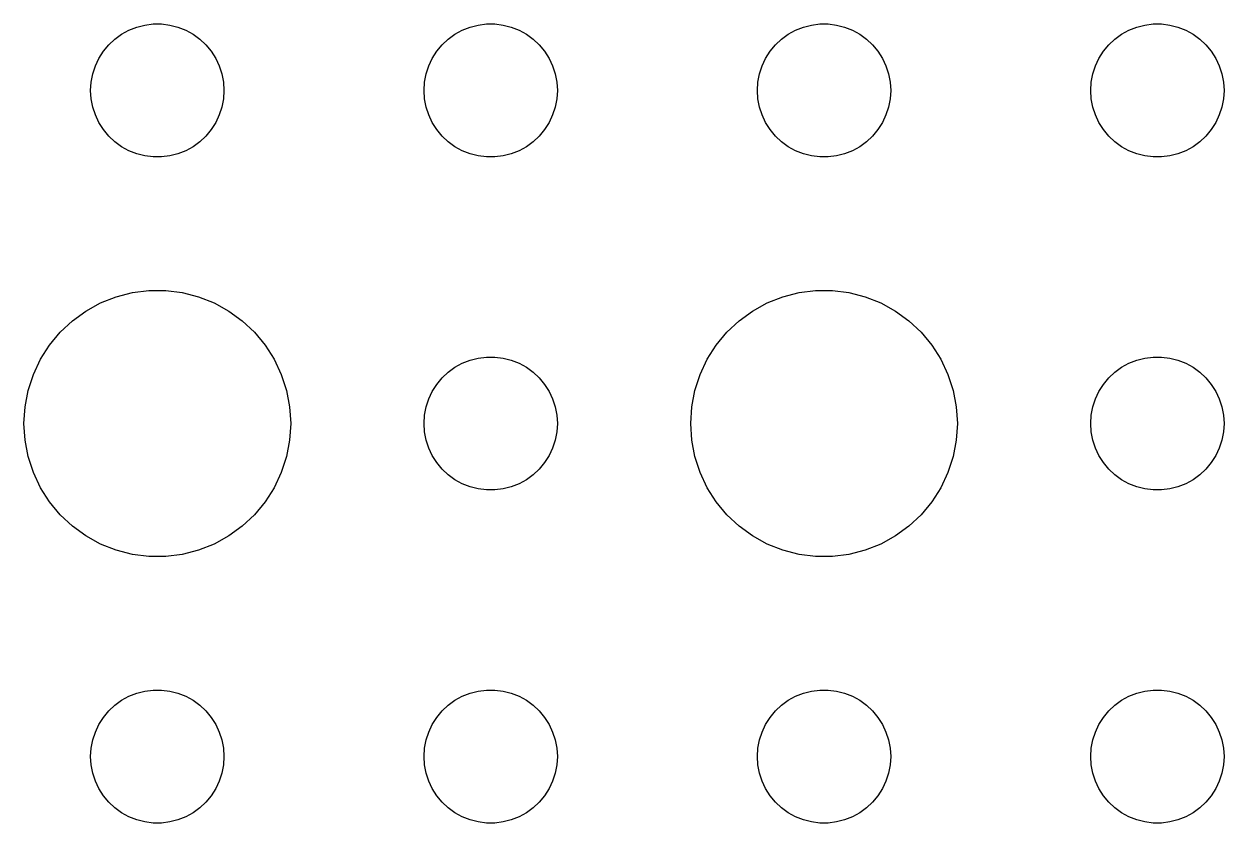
# Model space of a CAD drawing. Header units: metres. Extents: x -112 to 112, y -89 to 89.
# Drawn here: x 27 to 54, y 43.5 to 61.5 of the extents above; entities that cross this region are included whole.
import ezdxf

# ---------------------------------------------------------------- set-up
doc = ezdxf.new("R2010")
doc.units = ezdxf.units.M

msp = doc.modelspace()

# ---------------------------------------------------------------- linework, layer by layer
for p, q in [((29.1963, 61.2665), (29.3613, 61.3572)), ((29.3613, 61.3572), (29.5365, 61.4266)), ((29.5365, 61.4266), (29.7189, 61.4734)), ((29.7189, 61.4734), (29.9058, 61.497)), ((29.9058, 61.497), (30.0942, 61.497)), ((30.0942, 61.497), (30.2811, 61.4734)), ((30.2811, 61.4734), (30.4635, 61.4266)), ((30.4635, 61.4266), (30.6387, 61.3572)), ((30.6387, 61.3572), (30.8037, 61.2665)), ((36.6963, 61.2665), (36.8613, 61.3572)), ((36.8613, 61.3572), (37.0365, 61.4266)), ((37.0365, 61.4266), (37.2189, 61.4734)), ((37.2189, 61.4734), (37.4058, 61.497)), ((37.4058, 61.497), (37.5942, 61.497)), ((37.5942, 61.497), (37.7811, 61.4734)), ((37.7811, 61.4734), (37.9635, 61.4266)), ((37.9635, 61.4266), (38.1387, 61.3572)), ((38.1387, 61.3572), (38.3037, 61.2665)), ((44.1963, 61.2665), (44.3613, 61.3572)), ((44.3613, 61.3572), (44.5365, 61.4266)), ((44.5365, 61.4266), (44.7189, 61.4734)), ((44.7189, 61.4734), (44.9058, 61.497)), ((44.9058, 61.497), (45.0942, 61.497)), ((45.0942, 61.497), (45.2811, 61.4734)), ((45.2811, 61.4734), (45.4635, 61.4266)), ((45.4635, 61.4266), (45.6387, 61.3572)), ((45.6387, 61.3572), (45.8037, 61.2665)), ((51.6963, 61.2665), (51.8613, 61.3572)), ((51.8613, 61.3572), (52.0365, 61.4266)), ((52.0365, 61.4266), (52.2189, 61.4734)), ((52.2189, 61.4734), (52.4058, 61.497)), ((52.4058, 61.497), (52.5942, 61.497)), ((52.5942, 61.497), (52.7811, 61.4734)), ((52.7811, 61.4734), (52.9635, 61.4266)), ((52.9635, 61.4266), (53.1387, 61.3572)), ((53.1387, 61.3572), (53.3037, 61.2665)), ((28.7865, 60.8817), (28.9065, 61.0268)), ((28.9065, 61.0268), (29.0439, 61.1558)), ((29.0439, 61.1558), (29.1963, 61.2665)), ((30.8037, 61.2665), (30.9561, 61.1558)), ((30.9561, 61.1558), (31.0934, 61.0268)), ((31.0934, 61.0268), (31.2135, 60.8817)), ((36.2865, 60.8817), (36.4065, 61.0268)), ((36.4065, 61.0268), (36.5439, 61.1558)), ((36.5439, 61.1558), (36.6963, 61.2665)), ((38.3037, 61.2665), (38.4561, 61.1558)), ((38.4561, 61.1558), (38.5934, 61.0268)), ((38.5934, 61.0268), (38.7135, 60.8817)), ((43.7865, 60.8817), (43.9065, 61.0268)), ((43.9065, 61.0268), (44.0439, 61.1558)), ((44.0439, 61.1558), (44.1963, 61.2665)), ((45.8037, 61.2665), (45.9561, 61.1558)), ((45.9561, 61.1558), (46.0934, 61.0268)), ((46.0934, 61.0268), (46.2135, 60.8817)), ((51.2865, 60.8817), (51.4065, 61.0268)), ((51.4065, 61.0268), (51.5439, 61.1558)), ((51.5439, 61.1558), (51.6963, 61.2665)), ((53.3037, 61.2665), (53.4561, 61.1558)), ((53.4561, 61.1558), (53.5934, 61.0268)), ((53.5934, 61.0268), (53.7135, 60.8817)), ((28.6855, 60.7226), (28.7865, 60.8817)), ((31.2135, 60.8817), (31.3145, 60.7226)), ((36.1855, 60.7226), (36.2865, 60.8817)), ((38.7135, 60.8817), (38.8145, 60.7226)), ((43.6855, 60.7226), (43.7865, 60.8817)), ((46.2135, 60.8817), (46.3145, 60.7226)), ((51.1855, 60.7226), (51.2865, 60.8817)), ((53.7135, 60.8817), (53.8145, 60.7226)), ((28.5471, 60.373), (28.6053, 60.5522)), ((28.6053, 60.5522), (28.6855, 60.7226)), ((31.3145, 60.7226), (31.3947, 60.5522)), ((31.3947, 60.5522), (31.4529, 60.373)), ((36.0471, 60.373), (36.1053, 60.5522)), ((36.1053, 60.5522), (36.1855, 60.7226)), ((38.8145, 60.7226), (38.8947, 60.5522)), ((38.8947, 60.5522), (38.9529, 60.373)), ((43.5471, 60.373), (43.6053, 60.5522)), ((43.6053, 60.5522), (43.6855, 60.7226)), ((46.3145, 60.7226), (46.3947, 60.5522)), ((46.3947, 60.5522), (46.4529, 60.373)), ((51.0471, 60.373), (51.1053, 60.5522)), ((51.1053, 60.5522), (51.1855, 60.7226)), ((53.8145, 60.7226), (53.8947, 60.5522)), ((53.8947, 60.5522), (53.9529, 60.373)), ((28.5118, 60.188), (28.5471, 60.373)), ((31.4529, 60.373), (31.4882, 60.188)), ((36.0118, 60.188), (36.0471, 60.373)), ((38.9529, 60.373), (38.9882, 60.188)), ((43.5118, 60.188), (43.5471, 60.373)), ((46.4529, 60.373), (46.4882, 60.188)), ((51.0118, 60.188), (51.0471, 60.373)), ((53.9529, 60.373), (53.9882, 60.188)), ((28.5, 60), (28.5118, 60.188)), ((28.5118, 59.812), (28.5, 60)), ((31.4882, 60.188), (31.5, 60)), ((31.5, 60), (31.4882, 59.812)), ((36, 60), (36.0118, 60.188)), ((36.0118, 59.812), (36, 60)), ((38.9882, 60.188), (39, 60)), ((39, 60), (38.9882, 59.812)), ((43.5, 60), (43.5118, 60.188)), ((43.5118, 59.812), (43.5, 60)), ((46.4882, 60.188), (46.5, 60)), ((46.5, 60), (46.4882, 59.812)), ((51, 60), (51.0118, 60.188)), ((51.0118, 59.812), (51, 60)), ((53.9882, 60.188), (54, 60)), ((54, 60), (53.9882, 59.812)), ((28.5471, 59.627), (28.5118, 59.812)), ((31.4882, 59.812), (31.4529, 59.627)), ((36.0471, 59.627), (36.0118, 59.812)), ((38.9882, 59.812), (38.9529, 59.627)), ((43.5471, 59.627), (43.5118, 59.812)), ((46.4882, 59.812), (46.4529, 59.627)), ((51.0471, 59.627), (51.0118, 59.812)), ((53.9882, 59.812), (53.9529, 59.627)), ((28.6053, 59.4478), (28.5471, 59.627)), ((28.6855, 59.2774), (28.6053, 59.4478)), ((31.3947, 59.4478), (31.3145, 59.2774)), ((31.4529, 59.627), (31.3947, 59.4478)), ((36.1053, 59.4478), (36.0471, 59.627)), ((36.1855, 59.2774), (36.1053, 59.4478)), ((38.8947, 59.4478), (38.8145, 59.2774)), ((38.9529, 59.627), (38.8947, 59.4478)), ((43.6053, 59.4478), (43.5471, 59.627)), ((43.6855, 59.2774), (43.6053, 59.4478)), ((46.3947, 59.4478), (46.3145, 59.2774)), ((46.4529, 59.627), (46.3947, 59.4478)), ((51.1053, 59.4478), (51.0471, 59.627)), ((51.1855, 59.2774), (51.1053, 59.4478)), ((53.8947, 59.4478), (53.8145, 59.2774)), ((53.9529, 59.627), (53.8947, 59.4478)), ((28.7865, 59.1183), (28.6855, 59.2774)), ((31.3145, 59.2774), (31.2135, 59.1183)), ((36.2865, 59.1183), (36.1855, 59.2774)), ((38.8145, 59.2774), (38.7135, 59.1183)), ((43.7865, 59.1183), (43.6855, 59.2774)), ((46.3145, 59.2774), (46.2135, 59.1183)), ((51.2865, 59.1183), (51.1855, 59.2774)), ((53.8145, 59.2774), (53.7135, 59.1183)), ((28.9065, 58.9732), (28.7865, 59.1183)), ((29.0439, 58.8442), (28.9065, 58.9732)), ((31.0934, 58.9732), (30.9561, 58.8442)), ((31.2135, 59.1183), (31.0934, 58.9732)), ((36.4065, 58.9732), (36.2865, 59.1183)), ((36.5439, 58.8442), (36.4065, 58.9732)), ((38.5934, 58.9732), (38.4561, 58.8442)), ((38.7135, 59.1183), (38.5934, 58.9732)), ((43.9065, 58.9732), (43.7865, 59.1183)), ((44.0439, 58.8442), (43.9065, 58.9732)), ((46.0934, 58.9732), (45.9561, 58.8442)), ((46.2135, 59.1183), (46.0934, 58.9732)), ((51.4065, 58.9732), (51.2865, 59.1183)), ((51.5439, 58.8442), (51.4065, 58.9732)), ((53.5934, 58.9732), (53.4561, 58.8442)), ((53.7135, 59.1183), (53.5934, 58.9732)), ((29.1963, 58.7335), (29.0439, 58.8442)), ((29.3613, 58.6428), (29.1963, 58.7335)), ((29.5365, 58.5734), (29.3613, 58.6428)), ((30.6387, 58.6428), (30.4635, 58.5734)), ((30.8037, 58.7335), (30.6387, 58.6428)), ((30.9561, 58.8442), (30.8037, 58.7335)), ((36.6963, 58.7335), (36.5439, 58.8442)), ((36.8613, 58.6428), (36.6963, 58.7335)), ((37.0365, 58.5734), (36.8613, 58.6428)), ((38.1387, 58.6428), (37.9635, 58.5734)), ((38.3037, 58.7335), (38.1387, 58.6428)), ((38.4561, 58.8442), (38.3037, 58.7335)), ((44.1963, 58.7335), (44.0439, 58.8442)), ((44.3613, 58.6428), (44.1963, 58.7335)), ((44.5365, 58.5734), (44.3613, 58.6428)), ((45.6387, 58.6428), (45.4635, 58.5734)), ((45.8037, 58.7335), (45.6387, 58.6428)), ((45.9561, 58.8442), (45.8037, 58.7335)), ((51.6963, 58.7335), (51.5439, 58.8442)), ((51.8613, 58.6428), (51.6963, 58.7335)), ((52.0365, 58.5734), (51.8613, 58.6428)), ((53.1387, 58.6428), (52.9635, 58.5734)), ((53.3037, 58.7335), (53.1387, 58.6428)), ((53.4561, 58.8442), (53.3037, 58.7335)), ((29.7189, 58.5266), (29.5365, 58.5734)), ((29.9058, 58.503), (29.7189, 58.5266)), ((30.0942, 58.503), (29.9058, 58.503)), ((30.2811, 58.5266), (30.0942, 58.503)), ((30.4635, 58.5734), (30.2811, 58.5266)), ((37.2189, 58.5266), (37.0365, 58.5734)), ((37.4058, 58.503), (37.2189, 58.5266)), ((37.5942, 58.503), (37.4058, 58.503)), ((37.7811, 58.5266), (37.5942, 58.503)), ((37.9635, 58.5734), (37.7811, 58.5266)), ((44.7189, 58.5266), (44.5365, 58.5734)), ((44.9058, 58.503), (44.7189, 58.5266)), ((45.0942, 58.503), (44.9058, 58.503)), ((45.2811, 58.5266), (45.0942, 58.503)), ((45.4635, 58.5734), (45.2811, 58.5266)), ((52.2189, 58.5266), (52.0365, 58.5734)), ((52.4058, 58.503), (52.2189, 58.5266)), ((52.5942, 58.503), (52.4058, 58.503)), ((52.7811, 58.5266), (52.5942, 58.503)), ((52.9635, 58.5734), (52.7811, 58.5266)), ((28.7227, 55.2145), (29.0729, 55.3532)), ((29.0729, 55.3532), (29.4379, 55.4469)), ((29.4379, 55.4469), (29.8116, 55.4941)), ((29.8116, 55.4941), (30.1884, 55.4941)), ((30.1884, 55.4941), (30.5621, 55.4469)), ((30.5621, 55.4469), (30.927, 55.3532)), ((30.927, 55.3532), (31.2773, 55.2145)), ((43.7227, 55.2145), (44.0729, 55.3532)), ((44.0729, 55.3532), (44.4379, 55.4469)), ((44.4379, 55.4469), (44.8116, 55.4941)), ((44.8116, 55.4941), (45.1884, 55.4941)), ((45.1884, 55.4941), (45.5621, 55.4469)), ((45.5621, 55.4469), (45.927, 55.3532)), ((45.927, 55.3532), (46.2773, 55.2145)), ((28.3925, 55.033), (28.7227, 55.2145)), ((31.2773, 55.2145), (31.6075, 55.033)), ((43.3925, 55.033), (43.7227, 55.2145)), ((46.2773, 55.2145), (46.6075, 55.033)), ((27.8131, 54.5536), (28.0877, 54.8115)), ((28.0877, 54.8115), (28.3925, 55.033)), ((31.6075, 55.033), (31.9123, 54.8115)), ((31.9123, 54.8115), (32.1869, 54.5536)), ((42.8131, 54.5536), (43.0877, 54.8115)), ((43.0877, 54.8115), (43.3925, 55.033)), ((46.6075, 55.033), (46.9123, 54.8115)), ((46.9123, 54.8115), (47.1869, 54.5536)), ((27.5729, 54.2634), (27.8131, 54.5536)), ((32.1869, 54.5536), (32.427, 54.2634)), ((42.5729, 54.2634), (42.8131, 54.5536)), ((47.1869, 54.5536), (47.427, 54.2634)), ((27.3711, 53.9453), (27.5729, 54.2634)), ((32.427, 54.2634), (32.6289, 53.9453)), ((42.3711, 53.9453), (42.5729, 54.2634)), ((47.427, 54.2634), (47.6289, 53.9453)), ((27.2107, 53.6044), (27.3711, 53.9453)), ((32.6289, 53.9453), (32.7893, 53.6044)), ((36.5439, 53.6558), (36.6963, 53.7665)), ((36.6963, 53.7665), (36.8613, 53.8572)), ((36.8613, 53.8572), (37.0365, 53.9266)), ((37.0365, 53.9266), (37.2189, 53.9734)), ((37.2189, 53.9734), (37.4058, 53.997)), ((37.4058, 53.997), (37.5942, 53.997)), ((37.5942, 53.997), (37.7811, 53.9734)), ((37.7811, 53.9734), (37.9635, 53.9266)), ((37.9635, 53.9266), (38.1387, 53.8572)), ((38.1387, 53.8572), (38.3037, 53.7665)), ((38.3037, 53.7665), (38.4561, 53.6558)), ((42.2107, 53.6044), (42.3711, 53.9453)), ((47.6289, 53.9453), (47.7893, 53.6044)), ((51.5439, 53.6558), (51.6963, 53.7665)), ((51.6963, 53.7665), (51.8613, 53.8572)), ((51.8613, 53.8572), (52.0365, 53.9266)), ((52.0365, 53.9266), (52.2189, 53.9734)), ((52.2189, 53.9734), (52.4058, 53.997)), ((52.4058, 53.997), (52.5942, 53.997)), ((52.5942, 53.997), (52.7811, 53.9734)), ((52.7811, 53.9734), (52.9635, 53.9266)), ((52.9635, 53.9266), (53.1387, 53.8572)), ((53.1387, 53.8572), (53.3037, 53.7665)), ((53.3037, 53.7665), (53.4561, 53.6558)), ((27.0942, 53.2461), (27.2107, 53.6044)), ((32.7893, 53.6044), (32.9057, 53.2461)), ((36.2865, 53.3817), (36.4065, 53.5268)), ((36.4065, 53.5268), (36.5439, 53.6558)), ((38.4561, 53.6558), (38.5934, 53.5268)), ((38.5934, 53.5268), (38.7135, 53.3817)), ((42.0942, 53.2461), (42.2107, 53.6044)), ((47.7893, 53.6044), (47.9057, 53.2461)), ((51.2865, 53.3817), (51.4065, 53.5268)), ((51.4065, 53.5268), (51.5439, 53.6558)), ((53.4561, 53.6558), (53.5934, 53.5268)), ((53.5934, 53.5268), (53.7135, 53.3817)), ((27.0237, 52.876), (27.0942, 53.2461)), ((32.9057, 53.2461), (32.9763, 52.876)), ((36.1053, 53.0522), (36.1855, 53.2226)), ((36.1855, 53.2226), (36.2865, 53.3817)), ((38.7135, 53.3817), (38.8145, 53.2226)), ((38.8145, 53.2226), (38.8947, 53.0522)), ((42.0237, 52.876), (42.0942, 53.2461)), ((47.9057, 53.2461), (47.9763, 52.876)), ((51.1053, 53.0522), (51.1855, 53.2226)), ((51.1855, 53.2226), (51.2865, 53.3817)), ((53.7135, 53.3817), (53.8145, 53.2226)), ((53.8145, 53.2226), (53.8947, 53.0522)), ((36.0471, 52.873), (36.1053, 53.0522)), ((38.8947, 53.0522), (38.9529, 52.873)), ((51.0471, 52.873), (51.1053, 53.0522)), ((53.8947, 53.0522), (53.9529, 52.873)), ((27, 52.5), (27.0237, 52.876)), ((32.9763, 52.876), (33, 52.5)), ((36, 52.5), (36.0118, 52.688)), ((36.0118, 52.688), (36.0471, 52.873)), ((38.9529, 52.873), (38.9882, 52.688)), ((38.9882, 52.688), (39, 52.5)), ((42, 52.5), (42.0237, 52.876)), ((47.9763, 52.876), (48, 52.5)), ((51, 52.5), (51.0118, 52.688)), ((51.0118, 52.688), (51.0471, 52.873)), ((53.9529, 52.873), (53.9882, 52.688)), ((53.9882, 52.688), (54, 52.5)), ((27.0237, 52.124), (27, 52.5)), ((33, 52.5), (32.9763, 52.124)), ((36.0118, 52.312), (36, 52.5)), ((39, 52.5), (38.9882, 52.312)), ((42.0237, 52.124), (42, 52.5)), ((48, 52.5), (47.9763, 52.124)), ((51.0118, 52.312), (51, 52.5)), ((54, 52.5), (53.9882, 52.312)), ((27.0942, 51.7539), (27.0237, 52.124)), ((32.9763, 52.124), (32.9057, 51.7539)), ((36.0471, 52.127), (36.0118, 52.312)), ((36.1053, 51.9478), (36.0471, 52.127)), ((38.9529, 52.127), (38.8947, 51.9478)), ((38.9882, 52.312), (38.9529, 52.127)), ((42.0942, 51.7539), (42.0237, 52.124)), ((47.9763, 52.124), (47.9057, 51.7539)), ((51.0471, 52.127), (51.0118, 52.312)), ((51.1053, 51.9478), (51.0471, 52.127)), ((53.9529, 52.127), (53.8947, 51.9478)), ((53.9882, 52.312), (53.9529, 52.127)), ((36.1855, 51.7774), (36.1053, 51.9478)), ((38.8947, 51.9478), (38.8145, 51.7774)), ((51.1855, 51.7774), (51.1053, 51.9478)), ((53.8947, 51.9478), (53.8145, 51.7774)), ((27.2107, 51.3956), (27.0942, 51.7539)), ((32.9057, 51.7539), (32.7893, 51.3956)), ((36.2865, 51.6183), (36.1855, 51.7774)), ((36.4065, 51.4732), (36.2865, 51.6183)), ((38.7135, 51.6183), (38.5934, 51.4732)), ((38.8145, 51.7774), (38.7135, 51.6183)), ((42.2107, 51.3956), (42.0942, 51.7539)), ((47.9057, 51.7539), (47.7893, 51.3956)), ((51.2865, 51.6183), (51.1855, 51.7774)), ((51.4065, 51.4732), (51.2865, 51.6183)), ((53.7135, 51.6183), (53.5934, 51.4732)), ((53.8145, 51.7774), (53.7135, 51.6183)), ((27.3711, 51.0547), (27.2107, 51.3956)), ((32.7893, 51.3956), (32.6289, 51.0547)), ((36.5439, 51.3442), (36.4065, 51.4732)), ((36.6963, 51.2335), (36.5439, 51.3442)), ((38.4561, 51.3442), (38.3037, 51.2335)), ((38.5934, 51.4732), (38.4561, 51.3442)), ((42.3711, 51.0547), (42.2107, 51.3956)), ((47.7893, 51.3956), (47.6289, 51.0547)), ((51.5439, 51.3442), (51.4065, 51.4732)), ((51.6963, 51.2335), (51.5439, 51.3442)), ((53.4561, 51.3442), (53.3037, 51.2335)), ((53.5934, 51.4732), (53.4561, 51.3442)), ((27.5729, 50.7366), (27.3711, 51.0547)), ((32.6289, 51.0547), (32.427, 50.7366)), ((36.8613, 51.1428), (36.6963, 51.2335)), ((37.0365, 51.0734), (36.8613, 51.1428)), ((37.2189, 51.0266), (37.0365, 51.0734)), ((37.9635, 51.0734), (37.7811, 51.0266)), ((38.1387, 51.1428), (37.9635, 51.0734)), ((38.3037, 51.2335), (38.1387, 51.1428)), ((42.5729, 50.7366), (42.3711, 51.0547)), ((47.6289, 51.0547), (47.427, 50.7366)), ((51.8613, 51.1428), (51.6963, 51.2335)), ((52.0365, 51.0734), (51.8613, 51.1428)), ((52.2189, 51.0266), (52.0365, 51.0734)), ((52.9635, 51.0734), (52.7811, 51.0266)), ((53.1387, 51.1428), (52.9635, 51.0734)), ((53.3037, 51.2335), (53.1387, 51.1428)), ((37.4058, 51.003), (37.2189, 51.0266)), ((37.5942, 51.003), (37.4058, 51.003)), ((37.7811, 51.0266), (37.5942, 51.003)), ((52.4058, 51.003), (52.2189, 51.0266)), ((52.5942, 51.003), (52.4058, 51.003)), ((52.7811, 51.0266), (52.5942, 51.003)), ((27.8131, 50.4464), (27.5729, 50.7366)), ((32.427, 50.7366), (32.1869, 50.4464)), ((42.8131, 50.4464), (42.5729, 50.7366)), ((47.427, 50.7366), (47.1869, 50.4464)), ((28.0877, 50.1885), (27.8131, 50.4464)), ((32.1869, 50.4464), (31.9123, 50.1885)), ((43.0877, 50.1885), (42.8131, 50.4464)), ((47.1869, 50.4464), (46.9123, 50.1885)), ((28.3925, 49.967), (28.0877, 50.1885)), ((28.7227, 49.7855), (28.3925, 49.967)), ((31.6075, 49.967), (31.2773, 49.7855)), ((31.9123, 50.1885), (31.6075, 49.967)), ((43.3925, 49.967), (43.0877, 50.1885)), ((43.7227, 49.7855), (43.3925, 49.967)), ((46.6075, 49.967), (46.2773, 49.7855)), ((46.9123, 50.1885), (46.6075, 49.967)), ((29.0729, 49.6468), (28.7227, 49.7855)), ((31.2773, 49.7855), (30.927, 49.6468)), ((44.0729, 49.6468), (43.7227, 49.7855)), ((46.2773, 49.7855), (45.927, 49.6468)), ((29.4379, 49.5531), (29.0729, 49.6468)), ((29.8116, 49.5059), (29.4379, 49.5531)), ((30.1884, 49.5059), (29.8116, 49.5059)), ((30.5621, 49.5531), (30.1884, 49.5059)), ((30.927, 49.6468), (30.5621, 49.5531)), ((44.4379, 49.5531), (44.0729, 49.6468)), ((44.8116, 49.5059), (44.4379, 49.5531)), ((45.1884, 49.5059), (44.8116, 49.5059)), ((45.5621, 49.5531), (45.1884, 49.5059)), ((45.927, 49.6468), (45.5621, 49.5531)), ((29.5365, 46.4266), (29.7189, 46.4734)), ((29.7189, 46.4734), (29.9058, 46.497)), ((29.9058, 46.497), (30.0942, 46.497)), ((30.0942, 46.497), (30.2811, 46.4734)), ((30.2811, 46.4734), (30.4635, 46.4266)), ((37.0365, 46.4266), (37.2189, 46.4734)), ((37.2189, 46.4734), (37.4058, 46.497)), ((37.4058, 46.497), (37.5942, 46.497)), ((37.5942, 46.497), (37.7811, 46.4734)), ((37.7811, 46.4734), (37.9635, 46.4266)), ((44.5365, 46.4266), (44.7189, 46.4734)), ((44.7189, 46.4734), (44.9058, 46.497)), ((44.9058, 46.497), (45.0942, 46.497)), ((45.0942, 46.497), (45.2811, 46.4734)), ((45.2811, 46.4734), (45.4635, 46.4266)), ((52.0365, 46.4266), (52.2189, 46.4734)), ((52.2189, 46.4734), (52.4058, 46.497)), ((52.4058, 46.497), (52.5942, 46.497)), ((52.5942, 46.497), (52.7811, 46.4734)), ((52.7811, 46.4734), (52.9635, 46.4266)), ((29.0439, 46.1558), (29.1963, 46.2665)), ((29.1963, 46.2665), (29.3613, 46.3572)), ((29.3613, 46.3572), (29.5365, 46.4266)), ((30.4635, 46.4266), (30.6387, 46.3572)), ((30.6387, 46.3572), (30.8037, 46.2665)), ((30.8037, 46.2665), (30.9561, 46.1558)), ((36.5439, 46.1558), (36.6963, 46.2665)), ((36.6963, 46.2665), (36.8613, 46.3572)), ((36.8613, 46.3572), (37.0365, 46.4266)), ((37.9635, 46.4266), (38.1387, 46.3572)), ((38.1387, 46.3572), (38.3037, 46.2665)), ((38.3037, 46.2665), (38.4561, 46.1558)), ((44.0439, 46.1558), (44.1963, 46.2665)), ((44.1963, 46.2665), (44.3613, 46.3572)), ((44.3613, 46.3572), (44.5365, 46.4266)), ((45.4635, 46.4266), (45.6387, 46.3572)), ((45.6387, 46.3572), (45.8037, 46.2665)), ((45.8037, 46.2665), (45.9561, 46.1558)), ((51.5439, 46.1558), (51.6963, 46.2665)), ((51.6963, 46.2665), (51.8613, 46.3572)), ((51.8613, 46.3572), (52.0365, 46.4266)), ((52.9635, 46.4266), (53.1387, 46.3572)), ((53.1387, 46.3572), (53.3037, 46.2665)), ((53.3037, 46.2665), (53.4561, 46.1558)), ((28.7865, 45.8817), (28.9065, 46.0268)), ((28.9065, 46.0268), (29.0439, 46.1558)), ((30.9561, 46.1558), (31.0934, 46.0268)), ((31.0934, 46.0268), (31.2135, 45.8817)), ((36.2865, 45.8817), (36.4065, 46.0268)), ((36.4065, 46.0268), (36.5439, 46.1558)), ((38.4561, 46.1558), (38.5934, 46.0268)), ((38.5934, 46.0268), (38.7135, 45.8817)), ((43.7865, 45.8817), (43.9065, 46.0268)), ((43.9065, 46.0268), (44.0439, 46.1558)), ((45.9561, 46.1558), (46.0934, 46.0268)), ((46.0934, 46.0268), (46.2135, 45.8817)), ((51.2865, 45.8817), (51.4065, 46.0268)), ((51.4065, 46.0268), (51.5439, 46.1558)), ((53.4561, 46.1558), (53.5934, 46.0268)), ((53.5934, 46.0268), (53.7135, 45.8817)), ((28.6053, 45.5522), (28.6855, 45.7226)), ((28.6855, 45.7226), (28.7865, 45.8817)), ((31.2135, 45.8817), (31.3145, 45.7226)), ((31.3145, 45.7226), (31.3947, 45.5522)), ((36.1053, 45.5522), (36.1855, 45.7226)), ((36.1855, 45.7226), (36.2865, 45.8817)), ((38.7135, 45.8817), (38.8145, 45.7226)), ((38.8145, 45.7226), (38.8947, 45.5522)), ((43.6053, 45.5522), (43.6855, 45.7226)), ((43.6855, 45.7226), (43.7865, 45.8817)), ((46.2135, 45.8817), (46.3145, 45.7226)), ((46.3145, 45.7226), (46.3947, 45.5522)), ((51.1053, 45.5522), (51.1855, 45.7226)), ((51.1855, 45.7226), (51.2865, 45.8817)), ((53.7135, 45.8817), (53.8145, 45.7226)), ((53.8145, 45.7226), (53.8947, 45.5522)), ((28.5118, 45.188), (28.5471, 45.373)), ((28.5471, 45.373), (28.6053, 45.5522)), ((31.3947, 45.5522), (31.4529, 45.373)), ((31.4529, 45.373), (31.4882, 45.188)), ((36.0118, 45.188), (36.0471, 45.373)), ((36.0471, 45.373), (36.1053, 45.5522)), ((38.8947, 45.5522), (38.9529, 45.373)), ((38.9529, 45.373), (38.9882, 45.188)), ((43.5118, 45.188), (43.5471, 45.373)), ((43.5471, 45.373), (43.6053, 45.5522)), ((46.3947, 45.5522), (46.4529, 45.373)), ((46.4529, 45.373), (46.4882, 45.188)), ((51.0118, 45.188), (51.0471, 45.373)), ((51.0471, 45.373), (51.1053, 45.5522)), ((53.8947, 45.5522), (53.9529, 45.373)), ((53.9529, 45.373), (53.9882, 45.188)), ((28.5, 45), (28.5118, 45.188)), ((31.4882, 45.188), (31.5, 45)), ((36, 45), (36.0118, 45.188)), ((38.9882, 45.188), (39, 45)), ((43.5, 45), (43.5118, 45.188)), ((46.4882, 45.188), (46.5, 45)), ((51, 45), (51.0118, 45.188)), ((53.9882, 45.188), (54, 45)), ((28.5118, 44.812), (28.5, 45)), ((31.5, 45), (31.4882, 44.812)), ((36.0118, 44.812), (36, 45)), ((39, 45), (38.9882, 44.812)), ((43.5118, 44.812), (43.5, 45)), ((46.5, 45), (46.4882, 44.812)), ((51.0118, 44.812), (51, 45)), ((54, 45), (53.9882, 44.812)), ((28.5471, 44.627), (28.5118, 44.812)), ((28.6053, 44.4478), (28.5471, 44.627)), ((31.4529, 44.627), (31.3947, 44.4478)), ((31.4882, 44.812), (31.4529, 44.627)), ((36.0471, 44.627), (36.0118, 44.812)), ((36.1053, 44.4478), (36.0471, 44.627)), ((38.9529, 44.627), (38.8947, 44.4478)), ((38.9882, 44.812), (38.9529, 44.627)), ((43.5471, 44.627), (43.5118, 44.812)), ((43.6053, 44.4478), (43.5471, 44.627)), ((46.4529, 44.627), (46.3947, 44.4478)), ((46.4882, 44.812), (46.4529, 44.627)), ((51.0471, 44.627), (51.0118, 44.812)), ((51.1053, 44.4478), (51.0471, 44.627)), ((53.9529, 44.627), (53.8947, 44.4478)), ((53.9882, 44.812), (53.9529, 44.627)), ((28.6855, 44.2774), (28.6053, 44.4478)), ((31.3947, 44.4478), (31.3145, 44.2774)), ((36.1855, 44.2774), (36.1053, 44.4478)), ((38.8947, 44.4478), (38.8145, 44.2774)), ((43.6855, 44.2774), (43.6053, 44.4478)), ((46.3947, 44.4478), (46.3145, 44.2774)), ((51.1855, 44.2774), (51.1053, 44.4478)), ((53.8947, 44.4478), (53.8145, 44.2774)), ((28.7865, 44.1183), (28.6855, 44.2774)), ((28.9065, 43.9732), (28.7865, 44.1183)), ((31.2135, 44.1183), (31.0934, 43.9732)), ((31.3145, 44.2774), (31.2135, 44.1183)), ((36.2865, 44.1183), (36.1855, 44.2774)), ((36.4065, 43.9732), (36.2865, 44.1183)), ((38.7135, 44.1183), (38.5934, 43.9732)), ((38.8145, 44.2774), (38.7135, 44.1183)), ((43.7865, 44.1183), (43.6855, 44.2774)), ((43.9065, 43.9732), (43.7865, 44.1183)), ((46.2135, 44.1183), (46.0934, 43.9732)), ((46.3145, 44.2774), (46.2135, 44.1183)), ((51.2865, 44.1183), (51.1855, 44.2774)), ((51.4065, 43.9732), (51.2865, 44.1183)), ((53.7135, 44.1183), (53.5934, 43.9732)), ((53.8145, 44.2774), (53.7135, 44.1183)), ((29.0439, 43.8442), (28.9065, 43.9732)), ((29.1963, 43.7335), (29.0439, 43.8442)), ((30.9561, 43.8442), (30.8037, 43.7335)), ((31.0934, 43.9732), (30.9561, 43.8442)), ((36.5439, 43.8442), (36.4065, 43.9732)), ((36.6963, 43.7335), (36.5439, 43.8442)), ((38.4561, 43.8442), (38.3037, 43.7335)), ((38.5934, 43.9732), (38.4561, 43.8442)), ((44.0439, 43.8442), (43.9065, 43.9732)), ((44.1963, 43.7335), (44.0439, 43.8442)), ((45.9561, 43.8442), (45.8037, 43.7335)), ((46.0934, 43.9732), (45.9561, 43.8442)), ((51.5439, 43.8442), (51.4065, 43.9732)), ((51.6963, 43.7335), (51.5439, 43.8442)), ((53.4561, 43.8442), (53.3037, 43.7335)), ((53.5934, 43.9732), (53.4561, 43.8442)), ((29.3613, 43.6428), (29.1963, 43.7335)), ((29.5365, 43.5734), (29.3613, 43.6428)), ((29.7189, 43.5266), (29.5365, 43.5734)), ((29.9058, 43.503), (29.7189, 43.5266)), ((30.0942, 43.503), (29.9058, 43.503)), ((30.2811, 43.5266), (30.0942, 43.503)), ((30.4635, 43.5734), (30.2811, 43.5266)), ((30.6387, 43.6428), (30.4635, 43.5734)), ((30.8037, 43.7335), (30.6387, 43.6428)), ((36.8613, 43.6428), (36.6963, 43.7335)), ((37.0365, 43.5734), (36.8613, 43.6428)), ((37.2189, 43.5266), (37.0365, 43.5734)), ((37.4058, 43.503), (37.2189, 43.5266)), ((37.5942, 43.503), (37.4058, 43.503)), ((37.7811, 43.5266), (37.5942, 43.503)), ((37.9635, 43.5734), (37.7811, 43.5266)), ((38.1387, 43.6428), (37.9635, 43.5734)), ((38.3037, 43.7335), (38.1387, 43.6428)), ((44.3613, 43.6428), (44.1963, 43.7335)), ((44.5365, 43.5734), (44.3613, 43.6428)), ((44.7189, 43.5266), (44.5365, 43.5734)), ((44.9058, 43.503), (44.7189, 43.5266)), ((45.0942, 43.503), (44.9058, 43.503)), ((45.2811, 43.5266), (45.0942, 43.503)), ((45.4635, 43.5734), (45.2811, 43.5266)), ((45.6387, 43.6428), (45.4635, 43.5734)), ((45.8037, 43.7335), (45.6387, 43.6428)), ((51.8613, 43.6428), (51.6963, 43.7335)), ((52.0365, 43.5734), (51.8613, 43.6428)), ((52.2189, 43.5266), (52.0365, 43.5734)), ((52.4058, 43.503), (52.2189, 43.5266)), ((52.5942, 43.503), (52.4058, 43.503)), ((52.7811, 43.5266), (52.5942, 43.503)), ((52.9635, 43.5734), (52.7811, 43.5266)), ((53.1387, 43.6428), (52.9635, 43.5734)), ((53.3037, 43.7335), (53.1387, 43.6428))]:
    msp.add_line(p, q)

doc.saveas('drawing.dxf')
